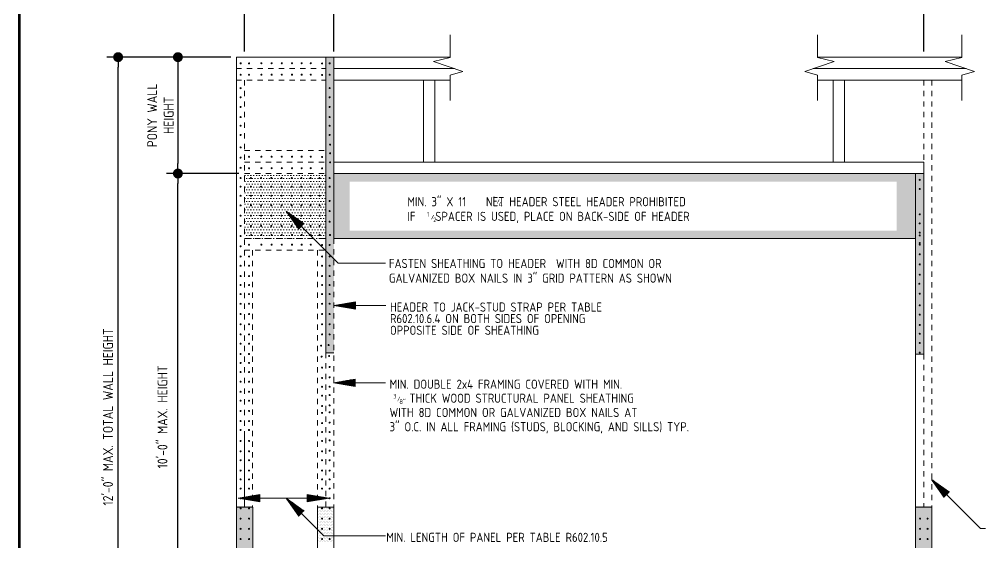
# Model space of a CAD drawing. Header units: feet. Extents: x 57903 to 63568, y -124112 to -112262.
# Drawn here: x 60154.2 to 60495, y -123949.9 to -123765.4 of the extents above; entities that cross this region are included whole.
import ezdxf

# ---------------------------------------------------------------- set-up
doc = ezdxf.new("R2010")
doc.units = ezdxf.units.FT
doc.header["$LTSCALE"] = 30
doc.header["$MEASUREMENT"] = 0
doc.linetypes.add('Dash 1_16_', pattern=[0.125, 0.0625, -0.0625])
for name, color, linetype, lineweight in [('DIMS', 137, 'Continuous', 15), ('L1', 251, 'Continuous', 13), ('WALLS', 7, 'Continuous', 60)]:
    doc.layers.add(name, color=color, linetype=linetype, lineweight=lineweight)
doc.styles.add('ARCH', font='ARCHITXT.SHX')
doc.dimstyles.new('ARCHITECTURAL', dxfattribs={"dimtxt": 3.5, "dimasz": 3.5, "dimexe": 4, "dimexo": 2, "dimgap": 1.5, "dimtad": 1, "dimdec": 1, "dimzin": 3, "dimdsep": 46, "dimlunit": 4, "dimtxsty": 'ARCH', "dimblk": 'DOT', "dimcen": 0.0625, "dimadec": 0, "dimazin": 0, "dimtfac": 1, "dimtdec": 1, "dimtix": 1, "dimtofl": 0, "dimtmove": 1, "dimatfit": 2, "dimldrblk": 'DOTSMALL', "dimfxl": 1, "dimtolj": 1, "dimtzin": 0, "dimarcsym": 0})

# ---------------------------------------------------------------- blocks, each defined once
blk = doc.blocks.new('_Dot')
at = {"layer": 'DIMS', "color": 0, "lineweight": -2}
blk.add_line((-0.5, 0), (-1, 0), dxfattribs=at)
at = {"layer": 'DIMS', "color": 0, "const_width": 0.5}
blk.add_lwpolyline([(-0.25, 0, 1), (0.25, 0, 1)], format="xyb", close=True, dxfattribs=at)
blk = doc.blocks.new('*D618')
at = {"layer": 'Defpoints', "color": 0, "transparency": 16777216}
for p in [(60210.12, -123819.72), (60233.59, -123819.72), (60230.92, -123995.46)]:
    blk.add_point(p, dxfattribs=at)
at = {"layer": 'DIMS', "color": 0, "lineweight": -2, "transparency": 16777216}
for p, q in [((60231.59, -123819.72), (60206.12, -123819.72)), ((60210.12, -123991.96), (60210.12, -123823.22)), ((60228.92, -123995.46), (60206.12, -123995.46))]:
    blk.add_line(p, q, dxfattribs=at)
at = {"layer": 'DIMS', "color": 0, "lineweight": -2, "transparency": 16777216, "xscale": 3.5, "yscale": 3.5, "zscale": 3.5}
for p, rotation in [((60210.12, -123819.72), 90), ((60210.12, -123995.46), 270)]:
    blk.add_blockref('_Dot', p, dxfattribs=dict(at, rotation=rotation))
at = {"layer": 'DIMS', "color": 0, "transparency": 16777216, "insert": (60207.61, -123905.52), "char_height": 3.5, "attachment_point": 5, "rotation": 90, "style": 'ARCH'}
blk.add_mtext('\\A1;10\'-0" MAX. HEIGHT\\P ', dxfattribs=at)
blk = doc.blocks.new('_DotSmall')
at = {"layer": 'DIMS', "color": 0, "const_width": 0.5}
blk.add_lwpolyline([(-0.0625, 0, 1), (0.0625, 0, 1)], format="xyb", close=True, dxfattribs=at)
blk = doc.blocks.new('*D622')
at = {"layer": 'Defpoints', "color": 0, "transparency": 16777216}
for p in [(60189.04, -123778.69), (60230.73, -123778.69), (60230.92, -123995.46)]:
    blk.add_point(p, dxfattribs=at)
at = {"layer": 'DIMS', "color": 0, "lineweight": -2, "transparency": 16777216}
for p, q in [((60228.73, -123778.69), (60185.04, -123778.69)), ((60189.04, -123991.96), (60189.04, -123782.19)), ((60228.92, -123995.46), (60185.04, -123995.46))]:
    blk.add_line(p, q, dxfattribs=at)
at = {"layer": 'DIMS', "color": 0, "lineweight": -2, "transparency": 16777216, "xscale": 3.5, "yscale": 3.5, "zscale": 3.5}
for p, rotation in [((60189.04, -123778.69), 90), ((60189.04, -123995.46), 270)]:
    blk.add_blockref('_Dot', p, dxfattribs=dict(at, rotation=rotation))
at = {"layer": 'DIMS', "color": 0, "transparency": 16777216, "insert": (60185.46, -123905.52), "char_height": 3.5, "attachment_point": 5, "rotation": 90, "style": 'ARCH'}
blk.add_mtext('\\A1;12\'-0" MAX. TOTAL WALL HEIGHT', dxfattribs=at)
blk = doc.blocks.new('*D679')
at = {"layer": 'Defpoints', "color": 0, "transparency": 16777216}
for p in [(60228.94, -123778.69), (60210.12, -123819.72), (60228.94, -123819.72)]:
    blk.add_point(p, dxfattribs=at)
at = {"layer": 'DIMS', "color": 0, "lineweight": -2, "transparency": 16777216}
for p, q in [((60226.94, -123778.69), (60206.12, -123778.69)), ((60210.12, -123782.19), (60210.12, -123816.22)), ((60226.94, -123819.72), (60206.12, -123819.72))]:
    blk.add_line(p, q, dxfattribs=at)
at = {"layer": 'DIMS', "color": 0, "lineweight": -2, "transparency": 16777216, "xscale": 3.5, "yscale": 3.5, "zscale": 3.5}
for p, rotation in [((60210.12, -123778.69), 90), ((60210.12, -123819.72), 270)]:
    blk.add_blockref('_Dot', p, dxfattribs=dict(at, rotation=rotation))
at = {"layer": 'DIMS', "color": 0, "transparency": 16777216, "insert": (60203.95, -123799.21), "char_height": 3.5, "attachment_point": 5, "rotation": 90, "style": 'ARCH'}
blk.add_mtext('\\A1;PONY WALL\\PHEIGHT', dxfattribs=at)
blk = doc.blocks.new('*D688')
at = {"layer": 'Defpoints', "color": 0, "transparency": 16777216}
for p in [(60473.17, -123749.6), (60265.12, -123778.69), (60473.17, -123778.69)]:
    blk.add_point(p, dxfattribs=at)
at = {"layer": 'DIMS', "color": 0, "lineweight": -2, "transparency": 16777216}
for p, q in [((60265.12, -123776.69), (60265.12, -123745.6)), ((60473.17, -123776.69), (60473.17, -123745.6)), ((60268.62, -123749.6), (60469.67, -123749.6))]:
    blk.add_line(p, q, dxfattribs=at)
at = {"layer": 'DIMS', "color": 0, "lineweight": -2, "transparency": 16777216, "xscale": 3.5, "yscale": 3.5, "zscale": 3.5, "rotation": 180}
blk.add_blockref('_Dot', (60265.12, -123749.6), dxfattribs=at)
at = {"layer": 'DIMS', "color": 0, "lineweight": -2, "transparency": 16777216, "xscale": 3.5, "yscale": 3.5, "zscale": 3.5}
blk.add_blockref('_Dot', (60473.17, -123749.6), dxfattribs=at)
at = {"layer": 'DIMS', "color": 0, "transparency": 16777216, "insert": (60369.14, -123743.1), "char_height": 3.5, "attachment_point": 5, "style": 'ARCH'}
blk.add_mtext("\\A1;2'-18' FINISHED WIDTH OF OPENING \\PFOR SINGLE OR DOUBLE PORTAL ", dxfattribs=at)
blk = doc.blocks.new('*D690')
at = {"layer": 'Defpoints', "color": 0, "transparency": 16777216}
for p in [(60233.59, -123728.54), (60473.17, -123771.65), (60233.59, -123778.69)]:
    blk.add_point(p, dxfattribs=at)
at = {"layer": 'DIMS', "color": 0, "lineweight": -2, "transparency": 16777216}
for p, q in [((60233.59, -123776.69), (60233.59, -123724.54)), ((60473.17, -123769.65), (60473.17, -123724.54)), ((60469.67, -123728.54), (60237.09, -123728.54))]:
    blk.add_line(p, q, dxfattribs=at)
at = {"layer": 'DIMS', "color": 0, "lineweight": -2, "transparency": 16777216, "xscale": 3.5, "yscale": 3.5, "zscale": 3.5, "rotation": 180}
blk.add_blockref('_Dot', (60233.59, -123728.54), dxfattribs=at)
at = {"layer": 'DIMS', "color": 0, "lineweight": -2, "transparency": 16777216, "xscale": 3.5, "yscale": 3.5, "zscale": 3.5}
blk.add_blockref('_Dot', (60473.17, -123728.54), dxfattribs=at)
at = {"layer": 'DIMS', "color": 0, "transparency": 16777216, "insert": (60353.38, -123721.46), "char_height": 3.5, "attachment_point": 5, "style": 'ARCH'}
blk.add_mtext('\\A1;EXTENT OF HEADER WITH SINGLE PORTAL FRAME \\P(ONE BRACED WALL PANEL)', dxfattribs=at)
blk = doc.blocks.new('*D692')
at = {"layer": 'Defpoints', "color": 0, "transparency": 16777216}
for p in [(60620.22, -123708.24), (60233.59, -123778.69), (60620.22, -123782.73)]:
    blk.add_point(p, dxfattribs=at)
at = {"layer": 'DIMS', "color": 0, "lineweight": -2, "transparency": 16777216}
for p, q in [((60233.59, -123776.69), (60233.59, -123704.24)), ((60620.22, -123780.73), (60620.22, -123704.24)), ((60237.09, -123708.24), (60616.72, -123708.24))]:
    blk.add_line(p, q, dxfattribs=at)
at = {"layer": 'DIMS', "color": 0, "lineweight": -2, "transparency": 16777216, "xscale": 3.5, "yscale": 3.5, "zscale": 3.5, "rotation": 180}
blk.add_blockref('_Dot', (60233.59, -123708.24), dxfattribs=at)
at = {"layer": 'DIMS', "color": 0, "lineweight": -2, "transparency": 16777216, "xscale": 3.5, "yscale": 3.5, "zscale": 3.5}
blk.add_blockref('_Dot', (60620.22, -123708.24), dxfattribs=at)
at = {"layer": 'DIMS', "color": 0, "transparency": 16777216, "insert": (60426.91, -123704.08), "char_height": 3.5, "attachment_point": 5, "style": 'ARCH'}
blk.add_mtext('\\A1;EXTENT OF HEADER WITH DOUBLE PORTAL FRAMES (TWO BRACED WALL PANELS)', dxfattribs=at)

msp = doc.modelspace()

# ---------------------------------------------------------------- hatches: boundary and pattern name
at = {"layer": 'DIMS'}
h = msp.add_hatch(dxfattribs=at)
h.set_pattern_fill('ANSI31', color=256, scale=1.279579, angle=-182.4204, style=0)
h.set_pattern_definition([(132.579624, (59478.3136, -123937.67113), (-0.117775334, -0.108222697), [])])
h.paths.add_polyline_path([(60248.3, -123832.99), (60254.63, -123837.51), (60252.82, -123839.32)])
h = msp.add_hatch(dxfattribs=at)
h.set_pattern_fill('ANSI31', color=256, scale=1.279579, angle=-227.4204, style=0)
h.set_pattern_definition([(182.420376, (59794.6831, -123247.79681), (-0.006754735, 0.15980474), [])])
h.paths.add_polyline_path([(60265.12, -123866.28), (60272.8, -123867.56), (60272.8, -123865)])
h = msp.add_hatch(dxfattribs=at)
h.set_pattern_fill('ANSI31', color=256, scale=1.279579, angle=-227.4204, style=0)
h.set_pattern_definition([(182.420376, (59794.53569, -123274.98569), (-0.006754735, 0.15980474), [])])
h.paths.add_polyline_path([(60264.97, -123893.47), (60272.65, -123894.75), (60272.65, -123892.19)])
h = msp.add_hatch(dxfattribs=at)
h.set_pattern_fill('ANSI31', color=256, scale=1.279579, angle=-182.4204, style=0)
h.set_pattern_definition([(132.579624, (59705.94601, -124032.22989), (-0.117775334, -0.108222697), [])])
h.paths.add_polyline_path([(60475.93, -123927.55), (60482.26, -123932.07), (60480.45, -123933.88)])
h = msp.add_hatch(dxfattribs=at)
h.set_pattern_fill('ANSI31', color=256, scale=1.279579, angle=-227.4204, style=0)
h.set_pattern_definition([(182.420376, (59760.8846, -123315.70683), (-0.006754735, 0.15980474), [])])
h.paths.add_polyline_path([(60231.32, -123934.19), (60239, -123935.47), (60239, -123932.91)])
h = msp.add_hatch(dxfattribs=at)
h.set_pattern_fill('ANSI31', color=256, scale=1.279579, angle=-227.4204, style=0)
h.set_pattern_definition([(357.579624, (60733.88554, -123315.70683), (0.006754735, 0.15980474), [])])
h.paths.add_polyline_path([(60263.45, -123934.19), (60255.77, -123935.47), (60255.77, -123932.91)])
h = msp.add_hatch(dxfattribs=at)
h.set_pattern_fill('ANSI31', color=256, scale=1.279579, angle=-182.4204, style=0)
h.set_pattern_definition([(132.579624, (59478.3136, -124038.86991), (-0.117775334, -0.108222697), [])])
h.paths.add_polyline_path([(60248.3, -123934.19), (60254.63, -123938.71), (60252.82, -123940.52)])
at = {"layer": 'L1'}
h = msp.add_hatch(dxfattribs=at)
h.set_pattern_fill('DOTS', color=256, scale=8.957056, angle=360)
h.set_pattern_definition([(0, (15860.121, -66485.98205), (0.279908009, 0.5598160176), [0, -0.5598160176])])
h.paths.add_polyline_path([(60265.12, -123778.55), (60262.26, -123778.55), (60262.24, -123883.19), (60265.12, -123883.19)])
h = msp.add_hatch(dxfattribs=at)
h.set_pattern_fill('DOTS', color=256, scale=16.122701, angle=360)
h.set_pattern_definition([(0, (15860.121, -66486.1174), (0.503834416, 1.007668832), [0, -1.007668832])])
h.paths.add_polyline_path([(60262.24, -123819.72), (60233.59, -123819.72), (60233.59, -123842.65), (60262.24, -123842.65)])
h = msp.add_hatch(dxfattribs=at)
h.set_pattern_fill('DOTS', color=256, scale=16.122701, angle=360)
h.set_pattern_definition([(0, (15957.2934, -66491.8499), (0.503834416, 1.007668832), [0, -1.007668832])])
h.paths.add_polyline_path([(60470.3, -123819.72), (60265.12, -123819.72), (60265.12, -123842.65), (60470.3, -123842.65)])
h.paths.add_polyline_path([(60463.68, -123822.54), (60463.68, -123839.81), (60270.67, -123839.81), (60270.67, -123822.54)], flags=16)
h = msp.add_hatch(dxfattribs=at)
h.set_pattern_fill('DOTS', color=256, scale=8.957056, angle=360)
h.set_pattern_definition([(180, (104875.30134, -66503.3149), (-0.279908009, 0.5598160176), [0, -0.5598160176])])
h.paths.add_polyline_path([(60473.17, -123819.72), (60470.3, -123819.72), (60470.3, -123883.52), (60473.18, -123883.52)])
h = msp.add_hatch(dxfattribs=at)
h.set_pattern_fill('DOTS', color=256, scale=8.957056, angle=360)
h.set_pattern_definition([(0, (15860.121, -66486.11737), (0.279908009, 0.5598160176), [0, -0.5598160176])])
h.paths.add_polyline_path([(60236.55, -123936.89), (60230.81, -123936.87), (60230.81, -124016.13), (60236.55, -124016.13)])
h = msp.add_hatch(dxfattribs=at)
h.set_pattern_fill('DOTS', color=256, scale=8.957056, angle=360)
h.set_pattern_definition([(0, (16071.03214, -66486.11737), (0.279908009, 0.5598160176), [0, -0.5598160176])])
h.paths.add_polyline_path([(60476.03, -123936.89), (60470.3, -123936.87), (60470.3, -124016.13), (60476.03, -124016.13)])

# ---------------------------------------------------------------- linework, layer by layer
at = {"layer": 'DIMS'}
for p, q in [((60306.2, -123778.84), (60306.2, -123770.79)), ((60435.75, -123778.84), (60435.75, -123770.79)), ((60486.67, -123778.84), (60486.67, -123770.79)), ((60300.31, -123780.19), (60306.2, -123778.84)), ((60310.66, -123783.73), (60300.31, -123780.19)), ((60431.29, -123783.73), (60441.64, -123780.19)), ((60441.64, -123780.19), (60435.75, -123778.84)), ((60480.79, -123780.19), (60486.67, -123778.84)), ((60491.14, -123783.73), (60480.79, -123780.19)), ((60306.2, -123785.04), (60310.66, -123783.73)), ((60306.2, -123793.99), (60306.2, -123785.04)), ((60435.75, -123785.04), (60431.29, -123783.73)), ((60435.75, -123793.99), (60435.75, -123785.04)), ((60486.67, -123785.04), (60491.14, -123783.73)), ((60486.67, -123793.99), (60486.67, -123785.04)), ((60248.3, -123832.99), (60254.63, -123837.51)), ((60252.82, -123839.32), (60248.3, -123832.99)), ((60248.4, -123833.09), (60266.59, -123851.28)), ((60283.37, -123851.28), (60266.59, -123851.28)), ((60272.8, -123865), (60265.12, -123866.28)), ((60272.8, -123865), (60272.8, -123867.56)), ((60265.12, -123866.28), (60272.8, -123867.56)), ((60265.27, -123866.28), (60283.51, -123866.28)), ((60272.65, -123892.19), (60264.97, -123893.47)), ((60272.65, -123892.19), (60272.65, -123894.75)), ((60264.97, -123893.47), (60272.65, -123894.75)), ((60265.12, -123893.47), (60283.36, -123893.47)), ((60475.93, -123927.55), (60482.26, -123932.07)), ((60480.45, -123933.88), (60475.93, -123927.55)), ((60476.03, -123927.65), (60493.2, -123944.81)), ((60239, -123932.91), (60231.32, -123934.19)), ((60239, -123932.91), (60239, -123935.47)), ((60255.77, -123932.91), (60255.77, -123935.47)), ((60255.77, -123932.91), (60263.45, -123934.19)), ((60231.32, -123934.19), (60239, -123935.47)), ((60231.47, -123934.19), (60244.18, -123934.19)), ((60241.22, -123934.19), (60240.95, -123934.19)), ((60263.3, -123934.19), (60244.18, -123934.19)), ((60248.3, -123934.19), (60254.63, -123938.71)), ((60252.82, -123940.52), (60248.3, -123934.19)), ((60248.4, -123934.29), (60261.56, -123947.45)), ((60263.45, -123934.19), (60255.77, -123935.47)), ((60494.94, -123944.81), (60493.2, -123944.81)), ((60283.37, -123947.45), (60261.56, -123947.45))]:
    msp.add_line(p, q, dxfattribs=at)
for points in [[(60272.8, -123866.28), (60269.81, -123866.28)], [(60272.65, -123893.47), (60269.67, -123893.47)], [(60239, -123934.19), (60241.22, -123934.19)]]:
    msp.add_lwpolyline(points, dxfattribs=at)
at = {"layer": 'L1'}
for p, q in [((60230.73, -123910.81), (60230.73, -123778.69)), ((60230.73, -123778.69), (60265.12, -123778.69)), ((60262.26, -123778.69), (60262.26, -123882.88)), ((60265.12, -123778.69), (60265.12, -123842.65)), ((60265.12, -123778.69), (60265.12, -123778.69)), ((60265.12, -123778.69), (60306.2, -123778.69)), ((60486.67, -123778.69), (60435.75, -123778.69)), ((60265.12, -123782.73), (60307.73, -123782.73)), ((60488.21, -123782.73), (60434.22, -123782.73)), ((60265.12, -123786.77), (60306.2, -123786.77)), ((60296.72, -123786.77), (60296.72, -123815.68)), ((60300.76, -123786.77), (60300.76, -123815.68)), ((60486.67, -123786.77), (60435.75, -123786.77)), ((60441.19, -123786.77), (60441.19, -123815.68)), ((60445.23, -123786.77), (60445.23, -123815.68)), ((60265.12, -123815.68), (60473.17, -123815.68)), ((60473.17, -123815.68), (60473.17, -123819.72)), ((60265.12, -123819.72), (60473.17, -123819.72)), ((60470.3, -123819.72), (60470.3, -123937.35)), ((60473.17, -123819.72), (60470.3, -123819.72)), ((60473.17, -123819.72), (60473.17, -123883.43)), ((60265.12, -123842.65), (60470.3, -123842.65)), ((60473.17, -123883.43), (60470.3, -123883.43)), ((60230.73, -123988.45), (60230.73, -123910.81)), ((60233.59, -123910.81), (60233.59, -123937.35)), ((60236.55, -123937.35), (60230.81, -123937.35)), ((60236.55, -123937.35), (60236.55, -123988.45)), ((60259.39, -123937.35), (60259.39, -123988.45)), ((60265.12, -123937.35), (60259.39, -123937.35)), ((60259.41, -123937.24), (60259.41, -123937.24)), ((60259.41, -123938.36), (60259.41, -123938.36)), ((60259.41, -123939.48), (60259.41, -123939.48)), ((60259.69, -123937.8), (60259.69, -123937.8)), ((60259.69, -123938.92), (60259.69, -123938.92)), ((60259.69, -123940.04), (60259.69, -123940.04)), ((60259.97, -123937.24), (60259.97, -123937.24)), ((60259.97, -123938.36), (60259.97, -123938.36)), ((60259.97, -123939.48), (60259.97, -123939.48)), ((60260.25, -123937.8), (60260.25, -123937.8)), ((60260.25, -123938.92), (60260.25, -123938.92)), ((60260.25, -123940.04), (60260.25, -123940.04)), ((60260.53, -123937.24), (60260.53, -123937.24)), ((60260.53, -123938.36), (60260.53, -123938.36)), ((60260.53, -123939.48), (60260.53, -123939.48)), ((60260.81, -123937.8), (60260.81, -123937.8)), ((60260.81, -123938.92), (60260.81, -123938.92)), ((60260.81, -123940.04), (60260.81, -123940.04)), ((60261.09, -123937.24), (60261.09, -123937.24)), ((60261.09, -123938.36), (60261.09, -123938.36)), ((60261.09, -123939.48), (60261.09, -123939.48)), ((60261.37, -123937.8), (60261.37, -123937.8)), ((60261.37, -123938.92), (60261.37, -123938.92)), ((60261.37, -123940.04), (60261.37, -123940.04)), ((60261.65, -123937.24), (60261.65, -123937.24)), ((60261.65, -123938.36), (60261.65, -123938.36)), ((60261.65, -123939.48), (60261.65, -123939.48)), ((60261.93, -123937.8), (60261.93, -123937.8)), ((60261.93, -123938.92), (60261.93, -123938.92)), ((60261.93, -123940.04), (60261.93, -123940.04)), ((60262.21, -123937.24), (60262.21, -123937.24)), ((60262.21, -123938.36), (60262.21, -123938.36)), ((60262.21, -123939.48), (60262.21, -123939.48)), ((60262.49, -123937.8), (60262.49, -123937.8)), ((60262.49, -123938.92), (60262.49, -123938.92)), ((60262.49, -123940.04), (60262.49, -123940.04)), ((60262.77, -123937.24), (60262.77, -123937.24)), ((60262.77, -123938.36), (60262.77, -123938.36)), ((60262.77, -123939.48), (60262.77, -123939.48)), ((60263.05, -123937.8), (60263.05, -123937.8)), ((60263.05, -123938.92), (60263.05, -123938.92)), ((60263.05, -123940.04), (60263.05, -123940.04)), ((60263.33, -123937.24), (60263.33, -123937.24)), ((60263.33, -123938.36), (60263.33, -123938.36)), ((60263.33, -123939.48), (60263.33, -123939.48)), ((60263.61, -123937.8), (60263.61, -123937.8)), ((60263.61, -123938.92), (60263.61, -123938.92)), ((60263.61, -123940.04), (60263.61, -123940.04)), ((60263.89, -123937.24), (60263.89, -123937.24)), ((60263.89, -123938.36), (60263.89, -123938.36)), ((60263.89, -123939.48), (60263.89, -123939.48)), ((60264.17, -123937.8), (60264.17, -123937.8)), ((60264.17, -123938.92), (60264.17, -123938.92)), ((60264.17, -123940.04), (60264.17, -123940.04)), ((60264.45, -123937.24), (60264.45, -123937.24)), ((60264.45, -123938.36), (60264.45, -123938.36)), ((60264.45, -123939.48), (60264.45, -123939.48)), ((60264.73, -123937.8), (60264.73, -123937.8)), ((60264.73, -123938.92), (60264.73, -123938.92)), ((60264.73, -123940.04), (60264.73, -123940.04)), ((60265.01, -123937.24), (60265.01, -123937.24)), ((60265.01, -123938.36), (60265.01, -123938.36)), ((60265.01, -123939.48), (60265.01, -123939.48)), ((60265.12, -123937.35), (60265.12, -124016.13)), ((60476.03, -123937.35), (60470.3, -123937.35)), ((60476.03, -123937.35), (60470.3, -123937.35)), ((60470.3, -123937.35), (60470.3, -123988.45)), ((60476.03, -123937.35), (60476.03, -124005.64)), ((60476.03, -123988.45), (60476.03, -123937.35)), ((60259.41, -123940.6), (60259.41, -123940.6)), ((60259.41, -123941.71), (60259.41, -123941.71)), ((60259.41, -123942.83), (60259.41, -123942.83)), ((60259.69, -123941.15), (60259.69, -123941.15)), ((60259.69, -123942.27), (60259.69, -123942.27)), ((60259.69, -123943.39), (60259.69, -123943.39)), ((60259.97, -123940.6), (60259.97, -123940.6)), ((60259.97, -123941.71), (60259.97, -123941.71)), ((60259.97, -123942.83), (60259.97, -123942.83)), ((60260.25, -123941.15), (60260.25, -123941.15)), ((60260.25, -123942.27), (60260.25, -123942.27)), ((60260.25, -123943.39), (60260.25, -123943.39)), ((60260.53, -123940.6), (60260.53, -123940.6)), ((60260.53, -123941.71), (60260.53, -123941.71)), ((60260.53, -123942.83), (60260.53, -123942.83)), ((60260.81, -123941.15), (60260.81, -123941.15)), ((60260.81, -123942.27), (60260.81, -123942.27)), ((60260.81, -123943.39), (60260.81, -123943.39)), ((60261.09, -123940.6), (60261.09, -123940.6)), ((60261.09, -123941.71), (60261.09, -123941.71)), ((60261.09, -123942.83), (60261.09, -123942.83)), ((60261.37, -123941.15), (60261.37, -123941.15)), ((60261.37, -123942.27), (60261.37, -123942.27)), ((60261.37, -123943.39), (60261.37, -123943.39)), ((60261.65, -123940.6), (60261.65, -123940.6)), ((60261.65, -123941.71), (60261.65, -123941.71)), ((60261.65, -123942.83), (60261.65, -123942.83)), ((60261.93, -123941.15), (60261.93, -123941.15)), ((60261.93, -123942.27), (60261.93, -123942.27)), ((60261.93, -123943.39), (60261.93, -123943.39)), ((60262.21, -123940.6), (60262.21, -123940.6)), ((60262.21, -123941.71), (60262.21, -123941.71)), ((60262.21, -123942.83), (60262.21, -123942.83)), ((60262.49, -123941.15), (60262.49, -123941.15)), ((60262.49, -123942.27), (60262.49, -123942.27)), ((60262.49, -123943.39), (60262.49, -123943.39)), ((60262.77, -123940.6), (60262.77, -123940.6)), ((60262.77, -123941.71), (60262.77, -123941.71)), ((60262.77, -123942.83), (60262.77, -123942.83)), ((60263.05, -123941.15), (60263.05, -123941.15)), ((60263.05, -123942.27), (60263.05, -123942.27)), ((60263.05, -123943.39), (60263.05, -123943.39)), ((60263.33, -123940.6), (60263.33, -123940.6)), ((60263.33, -123941.71), (60263.33, -123941.71)), ((60263.33, -123942.83), (60263.33, -123942.83)), ((60263.61, -123941.15), (60263.61, -123941.15)), ((60263.61, -123942.27), (60263.61, -123942.27)), ((60263.61, -123943.39), (60263.61, -123943.39)), ((60263.89, -123940.6), (60263.89, -123940.6)), ((60263.89, -123941.71), (60263.89, -123941.71)), ((60263.89, -123942.83), (60263.89, -123942.83)), ((60264.17, -123941.15), (60264.17, -123941.15)), ((60264.17, -123942.27), (60264.17, -123942.27)), ((60264.17, -123943.39), (60264.17, -123943.39)), ((60264.45, -123940.6), (60264.45, -123940.6)), ((60264.45, -123941.71), (60264.45, -123941.71)), ((60264.45, -123942.83), (60264.45, -123942.83)), ((60264.73, -123941.15), (60264.73, -123941.15)), ((60264.73, -123942.27), (60264.73, -123942.27)), ((60264.73, -123943.39), (60264.73, -123943.39)), ((60265.01, -123940.6), (60265.01, -123940.6)), ((60265.01, -123941.71), (60265.01, -123941.71)), ((60265.01, -123942.83), (60265.01, -123942.83)), ((60259.41, -123943.95), (60259.41, -123943.95)), ((60259.41, -123945.07), (60259.41, -123945.07)), ((60259.41, -123946.19), (60259.41, -123946.19)), ((60259.41, -123947.31), (60259.41, -123947.31)), ((60259.69, -123944.51), (60259.69, -123944.51)), ((60259.69, -123945.63), (60259.69, -123945.63)), ((60259.69, -123946.75), (60259.69, -123946.75)), ((60259.97, -123943.95), (60259.97, -123943.95)), ((60259.97, -123945.07), (60259.97, -123945.07)), ((60259.97, -123946.19), (60259.97, -123946.19)), ((60259.97, -123947.31), (60259.97, -123947.31)), ((60260.25, -123944.51), (60260.25, -123944.51)), ((60260.25, -123945.63), (60260.25, -123945.63)), ((60260.25, -123946.75), (60260.25, -123946.75)), ((60260.53, -123943.95), (60260.53, -123943.95)), ((60260.53, -123945.07), (60260.53, -123945.07)), ((60260.53, -123946.19), (60260.53, -123946.19)), ((60260.53, -123947.31), (60260.53, -123947.31)), ((60260.81, -123944.51), (60260.81, -123944.51)), ((60260.81, -123945.63), (60260.81, -123945.63)), ((60260.81, -123946.75), (60260.81, -123946.75)), ((60261.09, -123943.95), (60261.09, -123943.95)), ((60261.09, -123945.07), (60261.09, -123945.07)), ((60261.09, -123946.19), (60261.09, -123946.19)), ((60261.09, -123947.31), (60261.09, -123947.31)), ((60261.37, -123944.51), (60261.37, -123944.51)), ((60261.37, -123945.63), (60261.37, -123945.63)), ((60261.37, -123946.75), (60261.37, -123946.75)), ((60261.65, -123943.95), (60261.65, -123943.95)), ((60261.65, -123945.07), (60261.65, -123945.07)), ((60261.65, -123946.19), (60261.65, -123946.19)), ((60261.65, -123947.31), (60261.65, -123947.31)), ((60261.93, -123944.51), (60261.93, -123944.51)), ((60261.93, -123945.63), (60261.93, -123945.63)), ((60261.93, -123946.75), (60261.93, -123946.75)), ((60262.21, -123943.95), (60262.21, -123943.95)), ((60262.21, -123945.07), (60262.21, -123945.07)), ((60262.21, -123946.19), (60262.21, -123946.19)), ((60262.21, -123947.31), (60262.21, -123947.31)), ((60262.49, -123944.51), (60262.49, -123944.51)), ((60262.49, -123945.63), (60262.49, -123945.63)), ((60262.49, -123946.75), (60262.49, -123946.75)), ((60262.77, -123943.95), (60262.77, -123943.95)), ((60262.77, -123945.07), (60262.77, -123945.07)), ((60262.77, -123946.19), (60262.77, -123946.19)), ((60262.77, -123947.31), (60262.77, -123947.31)), ((60263.05, -123944.51), (60263.05, -123944.51)), ((60263.05, -123945.63), (60263.05, -123945.63)), ((60263.05, -123946.75), (60263.05, -123946.75)), ((60263.33, -123943.95), (60263.33, -123943.95)), ((60263.33, -123945.07), (60263.33, -123945.07)), ((60263.33, -123946.19), (60263.33, -123946.19)), ((60263.33, -123947.31), (60263.33, -123947.31)), ((60263.61, -123944.51), (60263.61, -123944.51)), ((60263.61, -123945.63), (60263.61, -123945.63)), ((60263.61, -123946.75), (60263.61, -123946.75)), ((60263.89, -123943.95), (60263.89, -123943.95)), ((60263.89, -123945.07), (60263.89, -123945.07)), ((60263.89, -123946.19), (60263.89, -123946.19)), ((60263.89, -123947.31), (60263.89, -123947.31)), ((60264.17, -123944.51), (60264.17, -123944.51)), ((60264.17, -123945.63), (60264.17, -123945.63)), ((60264.17, -123946.75), (60264.17, -123946.75)), ((60264.45, -123943.95), (60264.45, -123943.95)), ((60264.45, -123945.07), (60264.45, -123945.07)), ((60264.45, -123946.19), (60264.45, -123946.19)), ((60264.45, -123947.31), (60264.45, -123947.31)), ((60264.73, -123944.51), (60264.73, -123944.51)), ((60264.73, -123945.63), (60264.73, -123945.63)), ((60264.73, -123946.75), (60264.73, -123946.75)), ((60265.01, -123943.95), (60265.01, -123943.95)), ((60265.01, -123945.07), (60265.01, -123945.07)), ((60265.01, -123946.19), (60265.01, -123946.19)), ((60265.01, -123947.31), (60265.01, -123947.31)), ((60259.41, -123948.43), (60259.41, -123948.43)), ((60259.41, -123949.55), (60259.41, -123949.55)), ((60259.69, -123947.87), (60259.69, -123947.87)), ((60259.69, -123948.99), (60259.69, -123948.99)), ((60259.97, -123948.43), (60259.97, -123948.43)), ((60259.97, -123949.55), (60259.97, -123949.55)), ((60260.25, -123947.87), (60260.25, -123947.87)), ((60260.25, -123948.99), (60260.25, -123948.99)), ((60260.53, -123948.43), (60260.53, -123948.43)), ((60260.53, -123949.55), (60260.53, -123949.55)), ((60260.81, -123947.87), (60260.81, -123947.87)), ((60260.81, -123948.99), (60260.81, -123948.99)), ((60261.09, -123948.43), (60261.09, -123948.43)), ((60261.09, -123949.55), (60261.09, -123949.55)), ((60261.37, -123947.87), (60261.37, -123947.87)), ((60261.37, -123948.99), (60261.37, -123948.99)), ((60261.65, -123948.43), (60261.65, -123948.43)), ((60261.65, -123949.55), (60261.65, -123949.55)), ((60261.93, -123947.87), (60261.93, -123947.87)), ((60261.93, -123948.99), (60261.93, -123948.99)), ((60262.21, -123948.43), (60262.21, -123948.43)), ((60262.21, -123949.55), (60262.21, -123949.55)), ((60262.49, -123947.87), (60262.49, -123947.87)), ((60262.49, -123948.99), (60262.49, -123948.99)), ((60262.77, -123948.43), (60262.77, -123948.43)), ((60262.77, -123949.55), (60262.77, -123949.55)), ((60263.05, -123947.87), (60263.05, -123947.87)), ((60263.05, -123948.99), (60263.05, -123948.99)), ((60263.33, -123948.43), (60263.33, -123948.43)), ((60263.33, -123949.55), (60263.33, -123949.55)), ((60263.61, -123947.87), (60263.61, -123947.87)), ((60263.61, -123948.99), (60263.61, -123948.99)), ((60263.89, -123948.43), (60263.89, -123948.43)), ((60263.89, -123949.55), (60263.89, -123949.55)), ((60264.17, -123947.87), (60264.17, -123947.87)), ((60264.17, -123948.99), (60264.17, -123948.99)), ((60264.45, -123948.43), (60264.45, -123948.43)), ((60264.45, -123949.55), (60264.45, -123949.55)), ((60264.73, -123947.87), (60264.73, -123947.87)), ((60264.73, -123948.99), (60264.73, -123948.99)), ((60265.01, -123948.43), (60265.01, -123948.43)), ((60265.01, -123949.55), (60265.01, -123949.55))]:
    msp.add_line(p, q, dxfattribs=at)
at = {"layer": 'L1', "linetype": 'Dash 1_16_'}
for p, q in [((60233.59, -123778.69), (60262.26, -123778.69)), ((60230.73, -123782.73), (60262.25, -123782.73)), ((60230.73, -123786.77), (60262.26, -123786.77)), ((60233.59, -123786.77), (60233.59, -123910.81)), ((60473.17, -123786.77), (60473.17, -123815.68)), ((60476.03, -123786.77), (60476.03, -123937.35)), ((60233.59, -123811.64), (60262.26, -123811.64)), ((60233.59, -123815.68), (60262.26, -123815.68)), ((60233.59, -123815.68), (60262.26, -123815.68)), ((60233.59, -123819.72), (60262.26, -123819.72)), ((60233.59, -123842.65), (60262.26, -123842.65)), ((60265.12, -123842.65), (60265.12, -123937.35)), ((60233.59, -123846.7), (60262.26, -123846.7)), ((60236.46, -123846.7), (60236.46, -123937.35)), ((60259.39, -123846.7), (60259.39, -123937.35)), ((60262.26, -123882.88), (60262.26, -123937.35)), ((60473.17, -123883.43), (60473.17, -123937.35))]:
    msp.add_line(p, q, dxfattribs=at)
at = {"layer": 'L1', "ltscale": 0.5}
msp.add_line((60265.12, -123882.88), (60262.26, -123882.88), dxfattribs=at)
at = {"layer": 'L1', "const_width": 0.358}
for points in [[(60232.26, -123781.06, 1), (60232.26, -123780.7, 1)], [(60235.21, -123781.06, 1), (60235.21, -123780.7, 1)], [(60239.39, -123780.83, 1), (60239.75, -123780.83, 1)], [(60242.99, -123780.83, 1), (60243.35, -123780.83, 1)], [(60246.59, -123780.83, 1), (60246.95, -123780.83, 1)], [(60250.19, -123780.83, 1), (60250.55, -123780.83, 1)], [(60253.59, -123780.83, 1), (60253.95, -123780.83, 1)], [(60256.81, -123780.83, 1), (60257.17, -123780.83, 1)], [(60260.98, -123781.1, 1), (60260.98, -123780.75, 1)], [(60263.66, -123781.06, 1), (60263.66, -123780.7, 1)], [(60232.26, -123785.1, 1), (60232.26, -123784.74, 1)], [(60235.21, -123785.1, 1), (60235.21, -123784.74, 1)], [(60239.39, -123784.87, 1), (60239.75, -123784.87, 1)], [(60242.99, -123784.87, 1), (60243.35, -123784.87, 1)], [(60246.59, -123784.87, 1), (60246.95, -123784.87, 1)], [(60250.19, -123784.87, 1), (60250.55, -123784.87, 1)], [(60253.59, -123784.87, 1), (60253.95, -123784.87, 1)], [(60256.81, -123784.87, 1), (60257.17, -123784.87, 1)], [(60260.98, -123785.14, 1), (60260.98, -123784.79, 1)], [(60263.66, -123785.1, 1), (60263.66, -123784.74, 1)], [(60232.22, -123789.8, 1), (60232.22, -123789.44, 1)], [(60263.63, -123789.8, 1), (60263.63, -123789.44, 1)], [(60232.22, -123793.01, 1), (60232.22, -123792.66, 1)], [(60263.63, -123793.01, 1), (60263.63, -123792.66, 1)], [(60232.22, -123796.42, 1), (60232.22, -123796.06, 1)], [(60263.63, -123796.42, 1), (60263.63, -123796.06, 1)], [(60232.22, -123800.02, 1), (60232.22, -123799.66, 1)], [(60263.63, -123800.02, 1), (60263.63, -123799.66, 1)], [(60232.22, -123803.06, 1), (60232.22, -123802.71, 1)], [(60263.63, -123803.06, 1), (60263.63, -123802.71, 1)], [(60232.22, -123806.28, 1), (60232.22, -123805.92, 1)], [(60263.63, -123806.28, 1), (60263.63, -123805.92, 1)], [(60232.22, -123810.7, 1), (60232.22, -123810.34, 1)], [(60232.22, -123810.7, 1), (60232.22, -123810.34, 1)], [(60232.22, -123810.7, 1), (60232.22, -123810.34, 1)], [(60263.81, -123809.7, 1), (60263.81, -123809.34, 1)], [(60232.22, -123814.29, 1), (60232.22, -123813.94, 1)], [(60235.21, -123814.01, 1), (60235.21, -123813.65, 1)], [(60239.39, -123813.79, 1), (60239.75, -123813.79, 1)], [(60242.99, -123813.79, 1), (60243.35, -123813.79, 1)], [(60246.59, -123813.79, 1), (60246.95, -123813.79, 1)], [(60250.19, -123813.79, 1), (60250.55, -123813.79, 1)], [(60253.59, -123813.79, 1), (60253.95, -123813.79, 1)], [(60256.81, -123813.79, 1), (60257.17, -123813.79, 1)], [(60260.98, -123814.06, 1), (60260.98, -123813.7, 1)], [(60263.81, -123812.74, 1), (60263.81, -123812.38, 1)], [(60232.22, -123817.89, 1), (60232.22, -123817.53, 1)], [(60235.21, -123818.05, 1), (60235.21, -123817.7, 1)], [(60239.39, -123817.83, 1), (60239.75, -123817.83, 1)], [(60242.99, -123817.83, 1), (60243.35, -123817.83, 1)], [(60246.59, -123817.83, 1), (60246.95, -123817.83, 1)], [(60250.19, -123817.83, 1), (60250.55, -123817.83, 1)], [(60253.59, -123817.83, 1), (60253.95, -123817.83, 1)], [(60256.81, -123817.83, 1), (60257.17, -123817.83, 1)], [(60260.98, -123818.1, 1), (60260.98, -123817.74, 1)], [(60263.81, -123815.96, 1), (60263.81, -123815.6, 1)], [(60232.22, -123821.49, 1), (60232.22, -123821.13, 1)], [(60235.87, -123821.49, -1), (60235.87, -123821.13, -1)], [(60239.47, -123821.49, -1), (60239.47, -123821.13, -1)], [(60243.07, -123821.49, -1), (60243.07, -123821.13, -1)], [(60246.67, -123821.49, -1), (60246.67, -123821.13, -1)], [(60250.27, -123821.49, -1), (60250.27, -123821.13, -1)], [(60253.67, -123821.49, -1), (60253.67, -123821.13, -1)], [(60256.89, -123821.49, -1), (60256.89, -123821.13, -1)], [(60260.1, -123821.49, -1), (60260.1, -123821.13, -1)], [(60263.63, -123821.49, -1), (60263.63, -123821.13, -1)], [(60232.22, -123824.53, 1), (60232.22, -123824.17, 1)], [(60235.87, -123824.53, -1), (60235.87, -123824.17, -1)], [(60239.47, -123824.53, -1), (60239.47, -123824.17, -1)], [(60243.07, -123824.53, -1), (60243.07, -123824.17, -1)], [(60246.67, -123824.53, -1), (60246.67, -123824.17, -1)], [(60250.27, -123824.53, -1), (60250.27, -123824.17, -1)], [(60253.67, -123824.53, -1), (60253.67, -123824.17, -1)], [(60256.89, -123824.53, -1), (60256.89, -123824.17, -1)], [(60260.1, -123824.53, -1), (60260.1, -123824.17, -1)], [(60263.63, -123824.53, -1), (60263.63, -123824.17, -1)], [(60471.79, -123822.12, -1), (60471.79, -123821.76, -1)], [(60232.22, -123827.75, 1), (60232.22, -123827.39, 1)], [(60235.87, -123827.75, -1), (60235.87, -123827.39, -1)], [(60239.47, -123827.75, -1), (60239.47, -123827.39, -1)], [(60243.07, -123827.75, -1), (60243.07, -123827.39, -1)], [(60246.67, -123827.75, -1), (60246.67, -123827.39, -1)], [(60250.27, -123827.75, -1), (60250.27, -123827.39, -1)], [(60253.67, -123827.75, -1), (60253.67, -123827.39, -1)], [(60256.89, -123827.75, -1), (60256.89, -123827.39, -1)], [(60260.1, -123827.75, -1), (60260.1, -123827.39, -1)], [(60471.79, -123825.33, -1), (60471.79, -123824.98, -1)], [(60232.22, -123831.16, 1), (60232.22, -123830.8, 1)], [(60235.87, -123831.16, -1), (60235.87, -123830.8, -1)], [(60239.47, -123831.16, -1), (60239.47, -123830.8, -1)], [(60243.07, -123831.16, -1), (60243.07, -123830.8, -1)], [(60246.67, -123831.16, -1), (60246.67, -123830.8, -1)], [(60250.27, -123831.16, -1), (60250.27, -123830.8, -1)], [(60253.67, -123831.16, -1), (60253.67, -123830.8, -1)], [(60256.89, -123831.16, -1), (60256.89, -123830.8, -1)], [(60260.1, -123831.16, -1), (60260.1, -123830.8, -1)], [(60263.63, -123829.57, -1), (60263.63, -123829.21, -1)], [(60232.22, -123834.76, 1), (60232.22, -123834.4, 1)], [(60235.87, -123834.76, -1), (60235.87, -123834.4, -1)], [(60239.47, -123834.76, -1), (60239.47, -123834.4, -1)], [(60243.07, -123834.76, -1), (60243.07, -123834.4, -1)], [(60246.67, -123834.76, -1), (60246.67, -123834.4, -1)], [(60250.27, -123834.76, -1), (60250.27, -123834.4, -1)], [(60253.67, -123834.76, -1), (60253.67, -123834.4, -1)], [(60256.89, -123834.76, -1), (60256.89, -123834.4, -1)], [(60260.1, -123834.76, -1), (60260.1, -123834.4, -1)], [(60263.63, -123833.16, -1), (60263.63, -123832.8, -1)], [(60471.79, -123834.28, -1), (60471.79, -123833.93, -1)], [(60232.22, -123838.35, 1), (60232.22, -123837.99, 1)], [(60235.87, -123838.35, -1), (60235.87, -123837.99, -1)], [(60239.47, -123838.35, -1), (60239.47, -123837.99, -1)], [(60243.07, -123838.35, -1), (60243.07, -123837.99, -1)], [(60246.67, -123838.35, -1), (60246.67, -123837.99, -1)], [(60250.27, -123838.35, -1), (60250.27, -123837.99, -1)], [(60253.67, -123838.35, -1), (60253.67, -123837.99, -1)], [(60256.89, -123838.35, -1), (60256.89, -123837.99, -1)], [(60260.1, -123838.35, -1), (60260.1, -123837.99, -1)], [(60263.63, -123836.89, -1), (60263.63, -123836.53, -1)], [(60471.79, -123837.5, -1), (60471.79, -123837.14, -1)], [(60232.22, -123841.95, 1), (60232.22, -123841.59, 1)], [(60235.8, -123841.4, 1), (60236.15, -123841.4, 1)], [(60239.39, -123841.4, 1), (60239.75, -123841.4, 1)], [(60242.99, -123841.4, 1), (60243.35, -123841.4, 1)], [(60246.59, -123841.4, 1), (60246.95, -123841.4, 1)], [(60250.19, -123841.4, 1), (60250.55, -123841.4, 1)], [(60253.59, -123841.4, 1), (60253.95, -123841.4, 1)], [(60256.81, -123841.4, 1), (60257.17, -123841.4, 1)], [(60259.95, -123841.4, 1), (60260.31, -123841.4, 1)], [(60263.59, -123841.4, 1), (60263.95, -123841.4, 1)], [(60471.79, -123840.72, -1), (60471.79, -123840.36, -1)], [(60471.8, -123841.73, 1), (60471.8, -123841.37, 1)], [(60232.22, -123845.55, 1), (60232.22, -123845.19, 1)], [(60235.21, -123845.02, 1), (60235.21, -123844.67, 1)], [(60239.39, -123844.8, 1), (60239.75, -123844.8, 1)], [(60242.99, -123844.8, 1), (60243.35, -123844.8, 1)], [(60246.59, -123844.8, 1), (60246.95, -123844.8, 1)], [(60250.19, -123844.8, 1), (60250.55, -123844.8, 1)], [(60253.59, -123844.8, 1), (60253.95, -123844.8, 1)], [(60256.81, -123844.8, 1), (60257.17, -123844.8, 1)], [(60260.98, -123845.07, 1), (60260.98, -123844.71, 1)], [(60263.63, -123845.07, -1), (60263.63, -123844.71, -1)], [(60471.8, -123844.42, 1), (60471.8, -123844.06, 1)], [(60471.8, -123844.95, 1), (60471.8, -123844.59, 1)], [(60471.8, -123848.36, 1), (60471.8, -123848, 1)], [(60232.22, -123849.15, 1), (60232.22, -123848.79, 1)], [(60232.22, -123852.43, 1), (60232.22, -123852.07, 1)], [(60235.21, -123849.15, 1), (60235.21, -123848.79, 1)], [(60235.21, -123852.43, 1), (60235.21, -123852.07, 1)], [(60260.98, -123849.15, 1), (60260.98, -123848.79, 1)], [(60260.98, -123852.43, 1), (60260.98, -123852.07, 1)], [(60263.63, -123849.15, -1), (60263.63, -123848.79, -1)], [(60263.63, -123852.43, -1), (60263.63, -123852.07, -1)], [(60471.8, -123851.95, 1), (60471.8, -123851.59, 1)], [(60471.8, -123855.55, 1), (60471.8, -123855.19, 1)], [(60232.22, -123856.06, 1), (60232.22, -123855.7, 1)], [(60232.22, -123859.2, 1), (60232.22, -123858.85, 1)], [(60235.21, -123856.06, 1), (60235.21, -123855.7, 1)], [(60235.21, -123859.2, 1), (60235.21, -123858.85, 1)], [(60260.98, -123856.06, 1), (60260.98, -123855.7, 1)], [(60260.98, -123859.2, 1), (60260.98, -123858.85, 1)], [(60263.63, -123856.06, -1), (60263.63, -123855.7, -1)], [(60263.63, -123859.2, -1), (60263.63, -123858.85, -1)], [(60471.83, -123858.6, -1), (60471.47, -123858.6, -1)], [(60232.22, -123862.42, 1), (60232.22, -123862.06, 1)], [(60235.21, -123862.42, 1), (60235.21, -123862.06, 1)], [(60260.98, -123862.42, 1), (60260.98, -123862.06, 1)], [(60263.63, -123862.42, -1), (60263.63, -123862.06, -1)], [(60471.8, -123862.27, 1), (60471.8, -123861.91, 1)], [(60232.22, -123865.83, 1), (60232.22, -123865.47, 1)], [(60235.21, -123865.83, 1), (60235.21, -123865.47, 1)], [(60260.98, -123865.83, 1), (60260.98, -123865.47, 1)], [(60263.63, -123865.83, -1), (60263.63, -123865.47, -1)], [(60232.22, -123869.43, 1), (60232.22, -123869.07, 1)], [(60235.21, -123869.43, 1), (60235.21, -123869.07, 1)], [(60260.98, -123869.43, 1), (60260.98, -123869.07, 1)], [(60263.63, -123869.43, -1), (60263.63, -123869.07, -1)], [(60471.8, -123866.34, 1), (60471.8, -123865.99, 1)], [(60471.8, -123869.62, 1), (60471.8, -123869.27, 1)], [(60232.22, -123873.02, 1), (60232.22, -123872.67, 1)], [(60235.21, -123873.02, 1), (60235.21, -123872.67, 1)], [(60260.98, -123873.02, 1), (60260.98, -123872.67, 1)], [(60263.63, -123873.02, -1), (60263.63, -123872.67, -1)], [(60471.8, -123873.26, 1), (60471.8, -123872.9, 1)], [(60232.22, -123876.62, 1), (60232.22, -123876.26, 1)], [(60235.21, -123876.62, 1), (60235.21, -123876.26, 1)], [(60260.98, -123876.62, 1), (60260.98, -123876.26, 1)], [(60263.63, -123876.62, -1), (60263.63, -123876.26, -1)], [(60471.8, -123876.4, 1), (60471.8, -123876.04, 1)], [(60471.8, -123879.62, 1), (60471.8, -123879.26, 1)], [(60232.22, -123879.89, 1), (60232.22, -123879.53, 1)], [(60235.21, -123879.89, 1), (60235.21, -123879.53, 1)], [(60260.63, -123880.59, 1), (60260.63, -123880.23, 1)], [(60263.28, -123880.36, -1), (60263.28, -123880.01, -1)], [(60471.8, -123883.03, 1), (60471.8, -123882.67, 1)], [(60232.22, -123883.52, 1), (60232.22, -123883.16, 1)], [(60235.21, -123883.52, 1), (60235.21, -123883.16, 1)], [(60260.81, -123884.45, 1), (60260.81, -123884.09, 1)], [(60263.45, -123884.23, -1), (60263.45, -123883.87, -1)], [(60232.22, -123886.66, 1), (60232.22, -123886.3, 1)], [(60232.22, -123889.88, 1), (60232.22, -123889.52, 1)], [(60235.21, -123886.66, 1), (60235.21, -123886.3, 1)], [(60235.21, -123889.88, 1), (60235.21, -123889.52, 1)], [(60260.98, -123888.31, 1), (60260.98, -123887.95, 1)], [(60263.63, -123888.09, -1), (60263.63, -123887.73, -1)], [(60232.22, -123893.29, 1), (60232.22, -123892.93, 1)], [(60235.21, -123893.29, 1), (60235.21, -123892.93, 1)], [(60260.98, -123891.95, 1), (60260.98, -123891.59, 1)], [(60263.63, -123891.72, -1), (60263.63, -123891.36, -1)], [(60260.98, -123895.09, 1), (60260.98, -123894.73, 1)], [(60263.63, -123895.09, -1), (60263.63, -123894.73, -1)], [(60232.22, -123896.85, 1), (60232.22, -123896.49, 1)], [(60232.22, -123899.99, 1), (60232.22, -123899.64, 1)], [(60235.21, -123896.85, 1), (60235.21, -123896.49, 1)], [(60235.21, -123899.99, 1), (60235.21, -123899.64, 1)], [(60260.98, -123898.23, 1), (60260.98, -123897.87, 1)], [(60263.63, -123898, -1), (60263.63, -123897.65, -1)], [(60260.98, -123901.86, 1), (60260.98, -123901.5, 1)], [(60263.63, -123901.64, -1), (60263.63, -123901.28, -1)], [(60232.22, -123903.6, 1), (60232.22, -123903.25, 1)], [(60235.21, -123903.6, 1), (60235.21, -123903.25, 1)], [(60260.98, -123904.27, 1), (60260.98, -123903.91, 1)], [(60263.63, -123904.04, -1), (60263.63, -123903.69, -1)], [(60232.22, -123907.17, 1), (60232.22, -123906.81, 1)], [(60232.22, -123910.31, 1), (60232.22, -123909.95, 1)], [(60235.21, -123907.17, 1), (60235.21, -123906.81, 1)], [(60235.21, -123910.31, 1), (60235.21, -123909.95, 1)], [(60260.98, -123907.9, 1), (60260.98, -123907.54, 1)], [(60263.63, -123907.68, -1), (60263.63, -123907.32, -1)], [(60260.98, -123911.05, 1), (60260.98, -123910.69, 1)], [(60263.63, -123911.05, -1), (60263.63, -123910.69, -1)], [(60232.22, -123914.18, 1), (60232.22, -123913.82, 1)], [(60235.21, -123914.18, 1), (60235.21, -123913.82, 1)], [(60260.98, -123914.18, 1), (60260.98, -123913.82, 1)], [(60263.63, -123913.96, -1), (60263.63, -123913.6, -1)], [(60232.22, -123917.82, 1), (60232.22, -123917.46, 1)], [(60235.21, -123917.82, 1), (60235.21, -123917.46, 1)], [(60260.98, -123917.82, 1), (60260.98, -123917.46, 1)], [(60263.63, -123917.6, -1), (60263.63, -123917.24, -1)], [(60232.22, -123920.97, 1), (60232.22, -123920.61, 1)], [(60235.21, -123920.97, 1), (60235.21, -123920.61, 1)], [(60260.98, -123920.97, 1), (60260.98, -123920.61, 1)], [(60263.63, -123920.97, -1), (60263.63, -123920.61, -1)], [(60232.22, -123924.6, 1), (60232.22, -123924.24, 1)], [(60235.21, -123924.6, 1), (60235.21, -123924.24, 1)], [(60260.98, -123924.6, 1), (60260.98, -123924.24, 1)], [(60263.63, -123924.6, -1), (60263.63, -123924.24, -1)], [(60232.22, -123927.74, 1), (60232.22, -123927.38, 1)], [(60235.21, -123927.74, 1), (60235.21, -123927.38, 1)], [(60260.98, -123927.74, 1), (60260.98, -123927.38, 1)], [(60263.63, -123927.74, -1), (60263.63, -123927.38, -1)], [(60232.22, -123930.96, 1), (60232.22, -123930.6, 1)], [(60235.21, -123930.96, 1), (60235.21, -123930.6, 1)], [(60260.98, -123930.96, 1), (60260.98, -123930.6, 1)], [(60263.63, -123930.96, -1), (60263.63, -123930.6, -1)], [(60232.22, -123934.37, 1), (60232.22, -123934.01, 1)], [(60235.21, -123934.37, 1), (60235.21, -123934.01, 1)], [(60260.98, -123934.37, 1), (60260.98, -123934.01, 1)], [(60263.63, -123934.37, -1), (60263.63, -123934.01, -1)], [(60232.22, -123937.97, 1), (60232.22, -123937.61, 1)], [(60235.21, -123937.97, 1), (60235.21, -123937.61, 1)], [(60260.98, -123937.97, 1), (60260.98, -123937.61, 1)], [(60263.63, -123937.97, -1), (60263.63, -123937.61, -1)], [(60232.22, -123941.56, 1), (60232.22, -123941.21, 1)], [(60235.21, -123941.56, 1), (60235.21, -123941.21, 1)], [(60260.98, -123941.56, 1), (60260.98, -123941.21, 1)], [(60263.63, -123941.56, -1), (60263.63, -123941.21, -1)], [(60471.89, -123941.56, 1), (60471.89, -123941.21, 1)], [(60474.54, -123941.56, -1), (60474.54, -123941.21, -1)], [(60232.22, -123945.16, 1), (60232.22, -123944.8, 1)], [(60235.21, -123945.16, 1), (60235.21, -123944.8, 1)], [(60260.98, -123945.16, 1), (60260.98, -123944.8, 1)], [(60263.63, -123945.16, -1), (60263.63, -123944.8, -1)], [(60471.89, -123945.16, 1), (60471.89, -123944.8, 1)], [(60474.54, -123945.16, -1), (60474.54, -123944.8, -1)], [(60232.22, -123948.76, 1), (60232.22, -123948.4, 1)], [(60235.21, -123948.76, 1), (60235.21, -123948.4, 1)], [(60260.98, -123948.76, 1), (60260.98, -123948.4, 1)], [(60263.63, -123948.76, -1), (60263.63, -123948.4, -1)], [(60471.89, -123948.76, 1), (60471.89, -123948.4, 1)], [(60474.54, -123948.76, -1), (60474.54, -123948.4, -1)]]:
    msp.add_lwpolyline(points, format="xyb", close=True, dxfattribs=at)
at = {"layer": 'WALLS'}
msp.add_lwpolyline([(61787.84, -123032.05), (60154.18, -123032.05), (60154.18, -124112.05), (61787.84, -124112.05)], close=True, dxfattribs=at)
msp.add_lwpolyline([(61787.84, -123032.05), (60154.18, -123032.05), (60154.18, -124112.05), (61787.84, -124112.05)], close=True, dxfattribs=at)

# ---------------------------------------------------------------- texts
at = {"layer": 'DIMS', "color": 7, "style": 'ARCH'}
for s, height, p in [('MIN. 3" X 11    NET HEADER STEEL HEADER PROHIBITED', 3.2245, (60291.06, -123831.26)), ('1', 1.61, (60321.12, -123829.4)), ('/', 1.61, (60322.48, -123830.39)), ('4', 1.61, (60323.29, -123831.36)), ('IF    SPACER IS USED, PLACE ON BACK-SIDE OF HEADER', 3.2245, (60291.06, -123836.43)), ('1', 1.61, (60297.99, -123834.9)), ('/', 1.61, (60299.35, -123835.88)), ('2', 1.61, (60300.16, -123836.86)), ('FASTEN SHEATHING TO HEADER  WITH 8D COMMON OR ', 3.2245, (60284.56, -123853.04)), ('GALVANIZED BOX NAILS IN 3" GRID PATTERN AS SHOWN ', 3.2245, (60284.56, -123858.21)), ('HEADER TO JACK-STUD STRAP PER TABLE ', 3.2245, (60284.93, -123868.41)), ('R602.10.6.4 ON BOTH SIDES OF OPENING ', 3.2245, (60284.93, -123872.46)), ('OPPOSITE SIDE OF SHEATHING ', 3.2245, (60284.93, -123876.59)), ('MIN. DOUBLE 2x4 FRAMING COVERED WITH MIN.  ', 3.2245, (60284.78, -123895.6)), ('3', 1.61, (60286.04, -123899.01)), ('/', 1.61, (60287.4, -123899.99)), ('8"', 1.612, (60288.21, -123900.96)), ('    THICK WOOD STRUCTURAL PANEL SHEATHING ', 3.2245, (60284.78, -123900.54)), ('WITH 8D COMMON OR GALVANIZED BOX NAILS AT ', 3.2245, (60284.78, -123905.57)), ('3" O.C. IN ALL FRAMING (STUDS, BLOCKING, AND SILLS) TYP.', 3.2245, (60284.78, -123910.6)), ('MIN. LENGTH OF PANEL PER TABLE R602.10.5 ', 3.2245, (60283.63, -123949.59))]:
    msp.add_text(s, height=height, dxfattribs=at).set_placement(p)

# ---------------------------------------------------------------- dimensions: what is measured, and where the dimension line sits
at = {"layer": 'DIMS', "color": 7}
for base, p1, p2, text, picture, middle in [((60620.22, -123708.24), (60233.59, -123778.69), (60620.22, -123782.73), 'EXTENT OF HEADER WITH DOUBLE PORTAL FRAMES (TWO BRACED WALL PANELS)', '*D692', (60426.91, -123704.08)), ((60233.59, -123728.54), (60473.17, -123771.65), (60233.59, -123778.69), 'EXTENT OF HEADER WITH SINGLE PORTAL FRAME \\P(ONE BRACED WALL PANEL)', '*D690', (60353.38, -123721.46)), ((60473.17, -123749.6), (60265.12, -123778.69), (60473.17, -123778.69), "2'-18' FINISHED WIDTH OF OPENING \\PFOR SINGLE OR DOUBLE PORTAL ", '*D688', (60369.14, -123743.1))]:
    dim = msp.add_linear_dim(base=base, p1=p1, p2=p2, text=text, dimstyle='ARCHITECTURAL', dxfattribs=at)
    dim.commit()
    dim.dimension.update_dxf_attribs({"geometry": picture, "text_midpoint": middle})
for base, p2, text, picture, middle in [((60189.04, -123778.69), (60230.73, -123778.69), '12\'-0" MAX. TOTAL WALL HEIGHT', '*D622', (60189.04, -123905.52)), ((60210.12, -123819.72), (60233.59, -123819.72), '10\'-0" MAX. HEIGHT\\P ', '*D618', (60214.11, -123905.52))]:
    dim = msp.add_linear_dim(base=base, p1=(60230.92, -123995.46), p2=p2, angle=90, text=text, dimstyle='ARCHITECTURAL', dxfattribs=at)
    dim.commit()
    dim.dimension.update_dxf_attribs({"geometry": picture, "text_midpoint": middle, "dimtype": 160})
dim = msp.add_linear_dim(base=(60210.12, -123819.72), p1=(60228.94, -123778.69), p2=(60228.94, -123819.72), angle=90, text='PONY WALL\\PHEIGHT', dimstyle='ARCHITECTURAL', dxfattribs=at)
dim.commit()
dim.dimension.update_dxf_attribs({"geometry": '*D679', "text_midpoint": (60203.95, -123799.21)})

doc.saveas('drawing.dxf')
